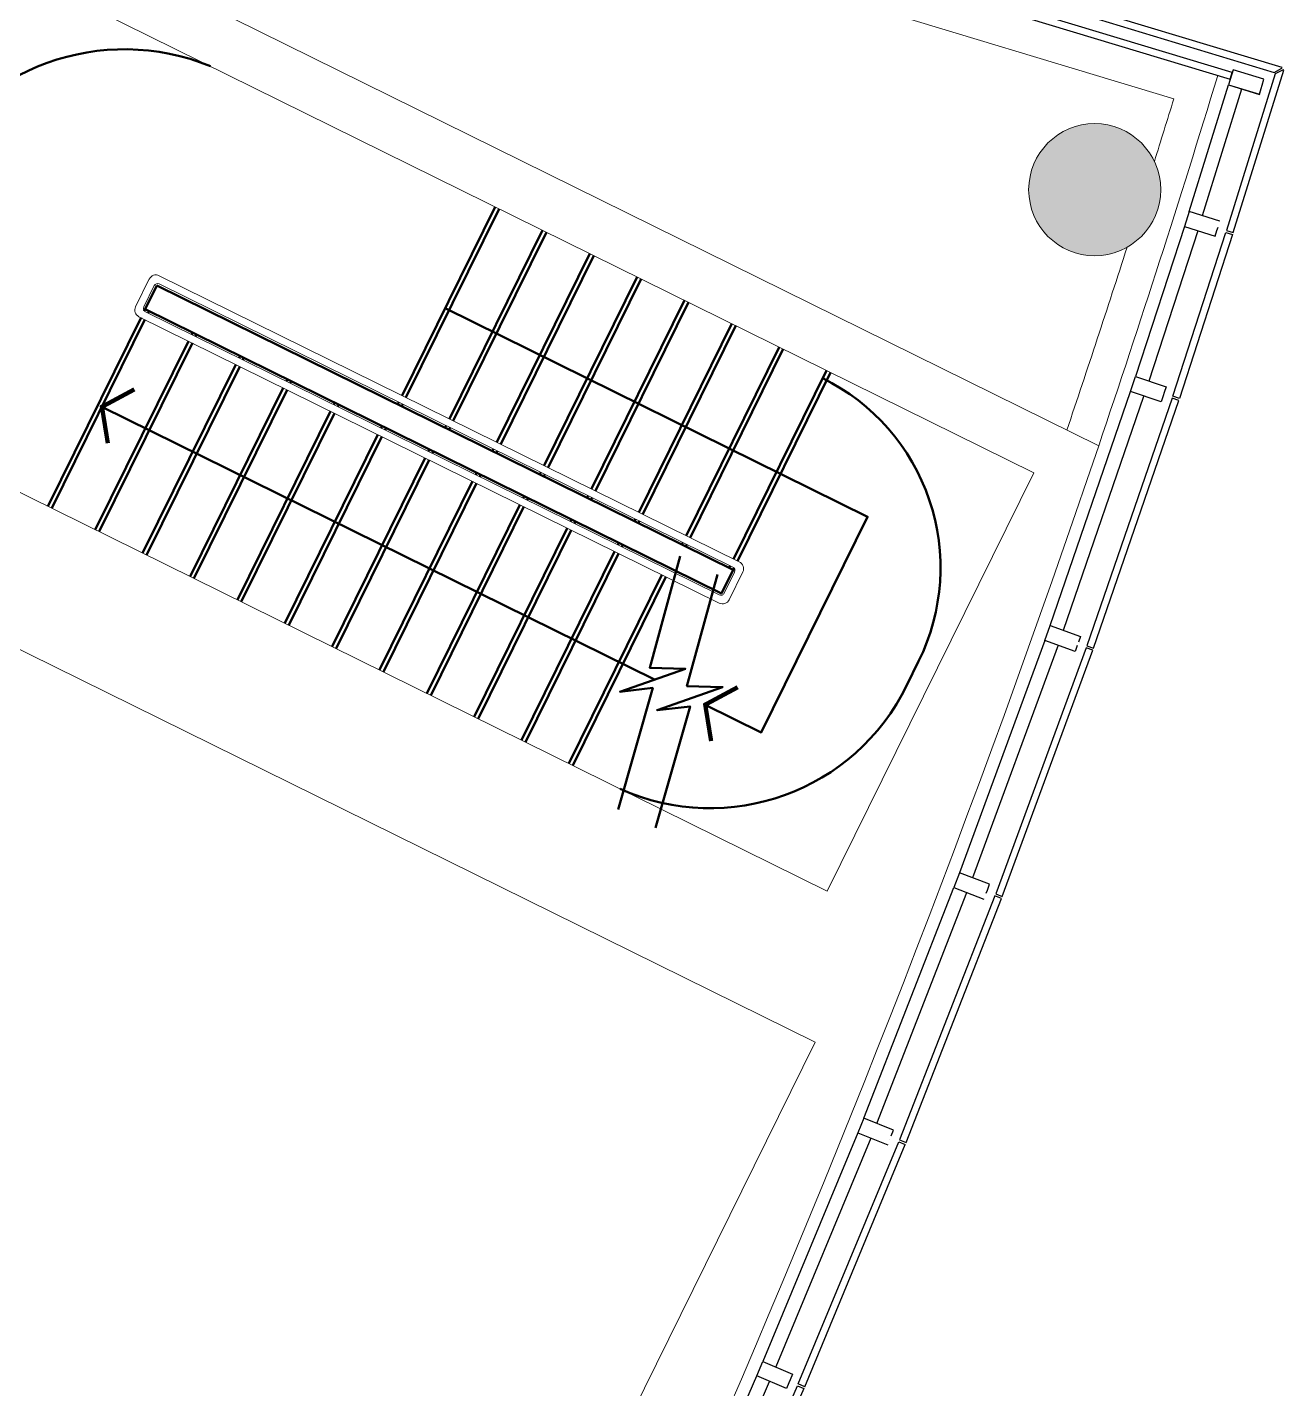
# Model space of a CAD drawing. Header units: centimetres. Extents: x 139057 to 200038, y 34824 to 80516.
# Drawn here: x 176823 to 177537, y 49875 to 50648 of the extents above; entities that cross this region are included whole.
import ezdxf

# ---------------------------------------------------------------- set-up
doc = ezdxf.new("R2010")
doc.units = ezdxf.units.CM
doc.header["$LTSCALE"] = 100
for name, color, linetype, lineweight in [('410_STRUTTURE_001-AM_0', 7, 'Continuous', 0), ('430_TAVOLATI_001-AM_0', 3, 'Continuous', 0), ('441_SERRAMENTI_001-AM_0', 1, 'Continuous', 0), ('448_SCALE_001-AM_0', 216, 'Continuous', 50)]:
    doc.layers.add(name, color=color, linetype=linetype, lineweight=lineweight)
for name, color, linetype in [('A-FACCIATA MONTANTI', 13, 'Continuous'), ('A-FACCIATTA ISOLANTE', 8, 'Continuous'), ('A-FACCIATTA STONE', 13, 'Continuous'), ('A-FACCIATTE VISTE', 8, 'Continuous'), ('A-SCALE', 5, 'Continuous'), ('C-COR-P1$0$A-ANNO-IDEN', 7, 'Continuous')]:
    doc.layers.add(name, color=color, linetype=linetype)

# ---------------------------------------------------------------- blocks, each defined once
blk = doc.blocks.new('C-COR-P1$0$STAIR ARROW')
at = {"layer": 'C-COR-P1$0$A-ANNO-IDEN'}
blk.add_line((0, 0), (0, -52.9), dxfattribs=at)
at = {"layer": 'C-COR-P1$0$A-ANNO-IDEN', "const_width": 24.5}
blk.add_lwpolyline([(170.4, -121.4), (0, 0), (-170.4, -121.4)], dxfattribs=at)

msp = doc.modelspace()

# ---------------------------------------------------------------- hatches: boundary and pattern name
at = {"layer": '410_STRUTTURE_001-AM_0'}
msp.add_hatch(color=256, dxfattribs=at).paths.add_polyline_path([(177392.19, 50555.68, 1), (177467.19, 50555.68, 1)])

# ---------------------------------------------------------------- linework, layer by layer
at = {"layer": '410_STRUTTURE_001-AM_0', "elevation": 0}
msp.add_lwpolyline([(176908.01, 49225.04, 0.044922), (177431.96, 50410.22), (176671.95, 50785.33), (176528.11, 50493.9), (176590.88, 50462.92), (176604.16, 50489.82), (176568.29, 50507.52), (176685.57, 50745.16), (177395.08, 50394.97), (177277.79, 50157.34), (176729.7, 50427.86), (176716.42, 50400.96), (176789.17, 50365.05), (176671.88, 50127.42), (176698.78, 50114.14), (176793.94, 50306.94), (177271, 50071.48), (176945.25, 49411.49)], format="xyb", dxfattribs=at)
at = {"layer": '410_STRUTTURE_001-AM_0'}
msp.add_circle((177429.69, 50555.68, 0), 37.5, dxfattribs=at)
at = {"layer": '430_TAVOLATI_001-AM_0'}
for p, q in [((177499.61, 50620.53, 0), (177245.37, 50697.44, 0)), ((177474.61, 50607.2, 0), (177239.49, 50678.32, 0))]:
    msp.add_line(p, q, dxfattribs=at)
for centre, radius, start, end in [((170599.49, 52723.98, 0), 7213.61, 341.291805, 343.046547), ((170587.19, 52727.83, 0), 7206.5, 342.591086, 342.88641), ((170587.19, 52727.83, 0), 7206.5, 341.315272, 342.184912)]:
    msp.add_arc(centre, radius, start, end, dxfattribs=at)
at = {"layer": '441_SERRAMENTI_001-AM_0'}
for p, q in [((177227.71, 50344.31, 0), (176898.25, 50506.83, 0)), ((176884.84, 50489.14, 0), (176892.66, 50505, 0)), ((176895.46, 50501.18, 0), (176889.54, 50489.17, 0)), ((176898.27, 50502.14, 0), (177224.19, 50341.37, 0)), ((176886.75, 50483.52, 0), (177216.43, 50320.89, 0)), ((177216.4, 50325.59, 0), (176890.45, 50486.38, 0)), ((177219.23, 50326.57, 0), (177225.14, 50338.56, 0)), ((177229.84, 50338.58, 0), (177222.07, 50322.84, 0))]:
    msp.add_line(p, q, dxfattribs=at)
for centre, radius, start, end in [((176896.39, 50503.07, 0), 4.2, 63.68111, 153.7849), ((176897.34, 50500.26, 0), 2.1, 63.77787, 153.78508), ((176888.61, 50487.29, 0), 4.2, 153.72395, 243.73208), ((176891.42, 50488.24, 0), 2.1, 153.72385, 243.73099), ((177226.07, 50340.44, 0), 4.2, 333.73705, 67.01402), ((177223.26, 50339.49, 0), 2.1, 333.73793, 63.73069), ((177217.33, 50327.47, 0), 2.1, 243.73076, 334.62535), ((177218.29, 50324.66, 0), 4.2, 243.73076, 334.3591)]:
    msp.add_arc(centre, radius, start, end, dxfattribs=at)
at = {"layer": '448_SCALE_001-AM_0', "linetype": 'Continuous'}
for p, q in [((177089.11, 50545.99, 0), (177036.22, 50438.83, 0)), ((177091.35, 50544.88, 0), (177038.46, 50437.72, 0)), ((177116.01, 50532.71, 0), (177063.12, 50425.55, 0)), ((177118.25, 50531.6, 0), (177065.36, 50424.44, 0)), ((177142.91, 50519.43, 0), (177090.02, 50412.27, 0)), ((177145.15, 50518.33, 0), (177092.26, 50411.16, 0)), ((177169.81, 50506.16, 0), (177116.92, 50398.99, 0)), ((176897, 50501.32, 0), (176890.35, 50487.87, 0)), ((176897, 50501.32, 0), (177224.34, 50339.85, 0)), ((177172.05, 50505.05, 0), (177119.16, 50397.89, 0)), ((177196.71, 50492.88, 0), (177143.82, 50385.72, 0)), ((177198.95, 50491.77, 0), (177146.06, 50384.61, 0)), ((176835.07, 50375.85, 0), (176887.96, 50483.01, 0)), ((176889.82, 50486.78, 0), (176890.39, 50487.94, 0)), ((176890.36, 50487.87, 0), (177217.7, 50326.4, 0)), ((176892.06, 50485.67, 0), (176892.63, 50486.84, 0)), ((176837.31, 50374.74, 0), (176890.2, 50481.91, 0)), ((176916.72, 50473.5, 0), (176917.29, 50474.67, 0)), ((177223.61, 50479.6, 0), (177170.72, 50372.44, 0)), ((177225.86, 50478.49, 0), (177172.96, 50371.33, 0)), ((176861.97, 50362.57, 0), (176914.86, 50469.74, 0)), ((176864.21, 50361.47, 0), (176917.1, 50468.63, 0)), ((176918.96, 50472.39, 0), (176919.54, 50473.56, 0)), ((176943.62, 50460.22, 0), (176944.2, 50461.39, 0)), ((176945.86, 50459.12, 0), (176946.44, 50460.28, 0)), ((177250.52, 50466.32, 0), (177197.62, 50359.16, 0)), ((177252.76, 50465.22, 0), (177199.86, 50358.05, 0)), ((176888.87, 50349.3, 0), (176941.76, 50456.46, 0)), ((176891.12, 50348.19, 0), (176944, 50455.35, 0)), ((177277.42, 50453.05, 0), (177224.52, 50345.88, 0)), ((177279.66, 50451.94, 0), (177226.77, 50344.77, 0)), ((176970.52, 50446.95, 0), (176971.1, 50448.11, 0)), ((176972.76, 50445.84, 0), (176973.34, 50447, 0)), ((176915.78, 50336.02, 0), (176968.66, 50443.18, 0)), ((176918.02, 50334.91, 0), (176970.91, 50442.07, 0)), ((176942.68, 50322.74, 0), (176995.57, 50429.9, 0)), ((176944.92, 50321.63, 0), (176997.81, 50428.8, 0)), ((176997.42, 50433.67, 0), (176998, 50434.83, 0)), ((176999.67, 50432.56, 0), (177000.24, 50433.73, 0)), ((177034.36, 50435.06, 0), (177033.78, 50433.9, 0)), ((177036.6, 50433.96, 0), (177036.02, 50432.79, 0)), ((177024.33, 50420.39, 0), (177024.9, 50421.55, 0)), ((177026.57, 50419.28, 0), (177027.14, 50420.45, 0)), ((177061.26, 50421.79, 0), (177060.69, 50420.62, 0)), ((177063.5, 50420.68, 0), (177062.93, 50419.51, 0)), ((176969.58, 50309.46, 0), (177022.47, 50416.62, 0)), ((176971.82, 50308.36, 0), (177024.71, 50415.52, 0)), ((177051.23, 50407.11, 0), (177051.8, 50408.28, 0)), ((177053.47, 50406.01, 0), (177054.04, 50407.17, 0)), ((177088.16, 50408.51, 0), (177087.59, 50407.34, 0)), ((177090.4, 50407.4, 0), (177089.83, 50406.24, 0)), ((176996.48, 50296.18, 0), (177049.37, 50403.35, 0)), ((176998.72, 50295.08, 0), (177051.61, 50402.24, 0)), ((177023.38, 50282.91, 0), (177076.27, 50390.07, 0)), ((177078.13, 50393.84, 0), (177078.7, 50395, 0)), ((177080.37, 50392.73, 0), (177080.95, 50393.89, 0)), ((177115.06, 50395.23, 0), (177114.49, 50394.07, 0)), ((177117.31, 50394.12, 0), (177116.73, 50392.96, 0)), ((177025.62, 50281.8, 0), (177078.51, 50388.96, 0)), ((177141.96, 50381.95, 0), (177141.39, 50380.79, 0)), ((177050.28, 50269.63, 0), (177103.17, 50376.79, 0)), ((177052.53, 50268.52, 0), (177105.41, 50375.68, 0)), ((177105.03, 50380.56, 0), (177105.61, 50381.72, 0)), ((177107.27, 50379.45, 0), (177107.85, 50380.62, 0)), ((177144.21, 50380.85, 0), (177143.63, 50379.68, 0)), ((177131.93, 50367.28, 0), (177132.51, 50368.44, 0)), ((177134.17, 50366.17, 0), (177134.75, 50367.34, 0)), ((177168.86, 50368.68, 0), (177168.29, 50367.51, 0)), ((177171.11, 50367.57, 0), (177170.53, 50366.4, 0)), ((177077.19, 50256.35, 0), (177130.07, 50363.51, 0)), ((177079.43, 50255.25, 0), (177132.32, 50362.41, 0)), ((177158.83, 50354, 0), (177159.41, 50355.17, 0)), ((177161.07, 50352.9, 0), (177161.65, 50354.06, 0)), ((177195.77, 50355.4, 0), (177195.19, 50354.23, 0)), ((177198.01, 50354.29, 0), (177197.43, 50353.13, 0)), ((177104.09, 50243.08, 0), (177156.97, 50350.24, 0)), ((177106.33, 50241.97, 0), (177159.22, 50349.13, 0)), ((177130.99, 50229.8, 0), (177183.88, 50336.96, 0)), ((177133.23, 50228.69, 0), (177186.12, 50335.85, 0)), ((177224.34, 50339.85, 0), (177217.7, 50326.4, 0)), ((177222.67, 50342.12, 0), (177222.09, 50340.96, 0)), ((177224.84, 50340.87, 0), (177224.34, 50339.85, 0))]:
    msp.add_line(p, q, dxfattribs=at)
at = {"layer": '448_SCALE_001-AM_0', "linetype": 'Continuous', "elevation": 0}
for points in [[(176810.18, 50388.14, -0.405679), (176757.89, 50553.34), (176764.53, 50566.79, -0.385666), (176927.46, 50625.77)], [(177160.13, 50215.41, 0.405679), (177323.06, 50274.39), (177329.7, 50287.84, 0.414218), (177275.2, 50448.56)]]:
    msp.add_lwpolyline(points, format="xyb", dxfattribs=at)
for points in [[(177060.68, 50488.4), (177300.7, 50369.94), (177240.27, 50247.51), (177208.46, 50263.21)], [(177179.62, 50277.45), (176865.75, 50432.36)], [(177159, 50203.71), (177178.68, 50272.69), (177159.95, 50270.53), (177197.22, 50283.64), (177176.97, 50284.2), (177194.23, 50347.48)], [(177180.14, 50193.28), (177199.81, 50262.26), (177181.08, 50260.1), (177218.36, 50273.21), (177198.1, 50273.77), (177215.37, 50337.05)]]:
    msp.add_lwpolyline(points, dxfattribs=at)
at = {"layer": 'A-FACCIATA MONTANTI', "elevation": 0}
for points in [[(177508.33, 50623.74), (177505.73, 50615.13), (177523.24, 50609.83), (177524.26, 50613.18), (177524.84, 50615.09), (177525.85, 50618.44)], [(177508.33, 50623.74), (177505.73, 50615.13), (177523.24, 50609.82), (177524.26, 50613.17), (177524.84, 50615.09), (177525.85, 50618.44)], [(177450.09, 50441.01), (177452.93, 50449.55), (177470.3, 50443.77), (177469.19, 50440.45), (177468.56, 50438.55), (177467.46, 50435.23)], [(177450.09, 50441.01), (177452.93, 50449.55), (177470.3, 50443.77), (177469.19, 50440.45), (177468.56, 50438.55), (177467.46, 50435.23)], [(177237.7, 49882.02), (177241.24, 49890.29), (177258.06, 49883.1), (177256.69, 49879.88), (177255.9, 49878.05), (177254.53, 49874.83)], [(177237.7, 49882.02), (177241.24, 49890.29), (177258.06, 49883.1), (177256.69, 49879.88), (177255.9, 49878.04), (177254.53, 49874.83)]]:
    msp.add_lwpolyline(points, close=True, dxfattribs=at)
for points in [[(177500.81, 50537.82), (177483.36, 50543.35), (177480.64, 50534.77), (177498.08, 50529.24), (177499.14, 50532.57)], [(177500.81, 50537.82), (177500.81, 50537.81), (177483.36, 50543.35), (177480.64, 50534.77), (177498.08, 50529.24), (177499.14, 50532.57), (177499.75, 50534.48)], [(177419.75, 50296.8), (177418.58, 50293.5), (177401.34, 50299.64), (177404.36, 50308.12), (177421.6, 50301.98), (177420.42, 50298.68)], [(177419.75, 50296.8), (177418.58, 50293.5), (177401.34, 50299.64), (177404.36, 50308.12), (177421.6, 50301.98), (177420.42, 50298.68)], [(177368.03, 50156.1), (177368.74, 50157.97), (177369.98, 50161.24), (177352.86, 50167.73), (177349.67, 50159.32), (177366.79, 50152.83)], [(177368.03, 50156.1), (177368.03, 50156.1), (177368.74, 50157.97), (177369.98, 50161.24), (177352.86, 50167.73), (177349.67, 50159.32), (177366.79, 50152.83)], [(177314.15, 50018.36), (177315.46, 50021.6), (177298.48, 50028.44), (177295.12, 50020.09), (177312.1, 50013.26)], [(177314.15, 50018.36), (177314.15, 50018.36), (177315.46, 50021.6), (177298.48, 50028.44), (177295.12, 50020.09), (177312.1, 50013.25)], [(177313.41, 50016.5), (177313.41, 50016.5)]]:
    msp.add_lwpolyline(points, dxfattribs=at)
at = {"layer": 'A-FACCIATTA ISOLANTE', "elevation": 0}
msp.add_lwpolyline([(177507.87, 50622.18), (177250.36, 50700.06), (177249.2, 50696.28), (177506.72, 50618.35)], close=True, dxfattribs=at)
at = {"layer": 'A-FACCIATTA STONE', "elevation": 0}
for points in [[(177531.61, 50622.31), (177536.07, 50624.63), (177536.22, 50625.1), (177401.64, 50665.81), (177400.48, 50661.98)], [(177531.61, 50622.31), (177536.07, 50624.63), (177536.22, 50625.1), (177401.64, 50665.81), (177400.48, 50661.98)], [(177477.41, 50436.03), (177473.62, 50437.29), (177425.18, 50296.56), (177428.95, 50295.22)], [(177477.41, 50436.03), (177473.62, 50437.29), (177425.18, 50296.56), (177428.95, 50295.22)], [(177376.77, 50153.21), (177373.03, 50154.63), (177318.82, 50016.05), (177322.53, 50014.55)], [(177376.77, 50153.21), (177373.02, 50154.63), (177318.82, 50016.05), (177322.53, 50014.55)]]:
    msp.add_lwpolyline(points, close=True, dxfattribs=at)
for points in [[(177504.58, 50532.54), (177508.39, 50531.33), (177537.11, 50623.61), (177536.68, 50623.74), (177532.22, 50621.38), (177504.58, 50532.52)], [(177504.58, 50532.54), (177508.39, 50531.33), (177537.11, 50623.6), (177536.68, 50623.74), (177532.22, 50621.38), (177504.58, 50532.52)], [(177477.79, 50437.17), (177474, 50438.43), (177504.22, 50531.4), (177508.03, 50530.18), (177477.79, 50437.17)], [(177477.79, 50437.17), (177474, 50438.43), (177504.22, 50531.39), (177508.03, 50530.18), (177477.79, 50437.17)], [(177377.19, 50154.34), (177428.55, 50294.09), (177424.78, 50295.43), (177373.45, 50155.75), (177377.19, 50154.34)], [(177377.19, 50154.33), (177428.55, 50294.09), (177424.78, 50295.43), (177373.45, 50155.75), (177377.19, 50154.33)], [(177264.99, 49875.9), (177261.31, 49877.48), (177318.37, 50014.93), (177322.08, 50013.44)], [(177264.99, 49875.9), (177261.31, 49877.47), (177318.37, 50014.93), (177322.08, 50013.44)], [(177264.99, 49875.9), (177322.08, 50013.44)], [(177264.99, 49875.9), (177322.08, 50013.44)], [(177264.51, 49874.8), (177225.47, 49785.12), (177221.81, 49786.74), (177260.84, 49876.37), (177264.51, 49874.8)], [(177264.51, 49874.8), (177225.47, 49785.12), (177221.81, 49786.74), (177260.84, 49876.37), (177264.51, 49874.8)]]:
    msp.add_lwpolyline(points, dxfattribs=at)
at = {"layer": 'A-FACCIATTE VISTE'}
for p, q in [((177483.37, 50543.37, 0), (177505.76, 50615.23, 0)), ((177483.37, 50543.37, 0), (177505.76, 50615.23, 0)), ((177491, 50540.95, 0), (177513.32, 50612.94, 0)), ((177491, 50540.95, 0), (177513.32, 50612.94, 0)), ((177480.65, 50534.79, 0), (177452.93, 50449.55, 0)), ((177480.65, 50534.79, 0), (177452.93, 50449.55, 0)), ((177488.27, 50532.37, 0), (177460.52, 50447.02, 0)), ((177488.27, 50532.37, 0), (177460.52, 50447.02, 0)), ((177404.35, 50308.12, 0), (177450.09, 50441.01, 0)), ((177404.35, 50308.12, 0), (177450.09, 50441.01, 0)), ((177411.89, 50305.44, 0), (177457.68, 50438.48, 0)), ((177411.89, 50305.44, 0), (177457.68, 50438.48, 0)), ((177401.34, 50299.64, 0), (177352.86, 50167.73, 0)), ((177401.34, 50299.64, 0), (177352.87, 50167.73, 0)), ((177408.87, 50296.96, 0), (177360.35, 50164.9, 0)), ((177408.87, 50296.96, 0), (177360.35, 50164.89, 0)), ((177298.48, 50028.44, 0), (177349.67, 50159.32, 0)), ((177298.48, 50028.44, 0), (177349.67, 50159.32, 0)), ((177305.9, 50025.45, 0), (177357.15, 50156.48, 0)), ((177305.9, 50025.45, 0), (177357.15, 50156.48, 0)), ((177295.12, 50020.09, 0), (177241.24, 49890.29, 0)), ((177295.12, 50020.09, 0), (177241.24, 49890.29, 0)), ((177302.54, 50017.1, 0), (177248.59, 49887.15, 0)), ((177302.54, 50017.1, 0), (177248.59, 49887.15, 0)), ((177201.92, 49799.84, 0), (177237.7, 49882.02, 0)), ((177201.92, 49799.83, 0), (177237.7, 49882.02, 0)), ((177209.23, 49796.59, 0), (177245.06, 49878.87, 0)), ((177209.23, 49796.59, 0), (177245.06, 49878.87, 0))]:
    msp.add_line(p, q, dxfattribs=at)

# ---------------------------------------------------------------- block references
at = {"layer": 'A-SCALE', "linetype": 'Continuous', "xscale": 0.1, "yscale": 0.1, "zscale": 0.1, "rotation": 63.73076295222794}
for p in [(176865.75, 50432.36, 0), (177208.46, 50263.21, 0)]:
    msp.add_blockref('C-COR-P1$0$STAIR ARROW', p, dxfattribs=at)

doc.saveas('drawing.dxf')
